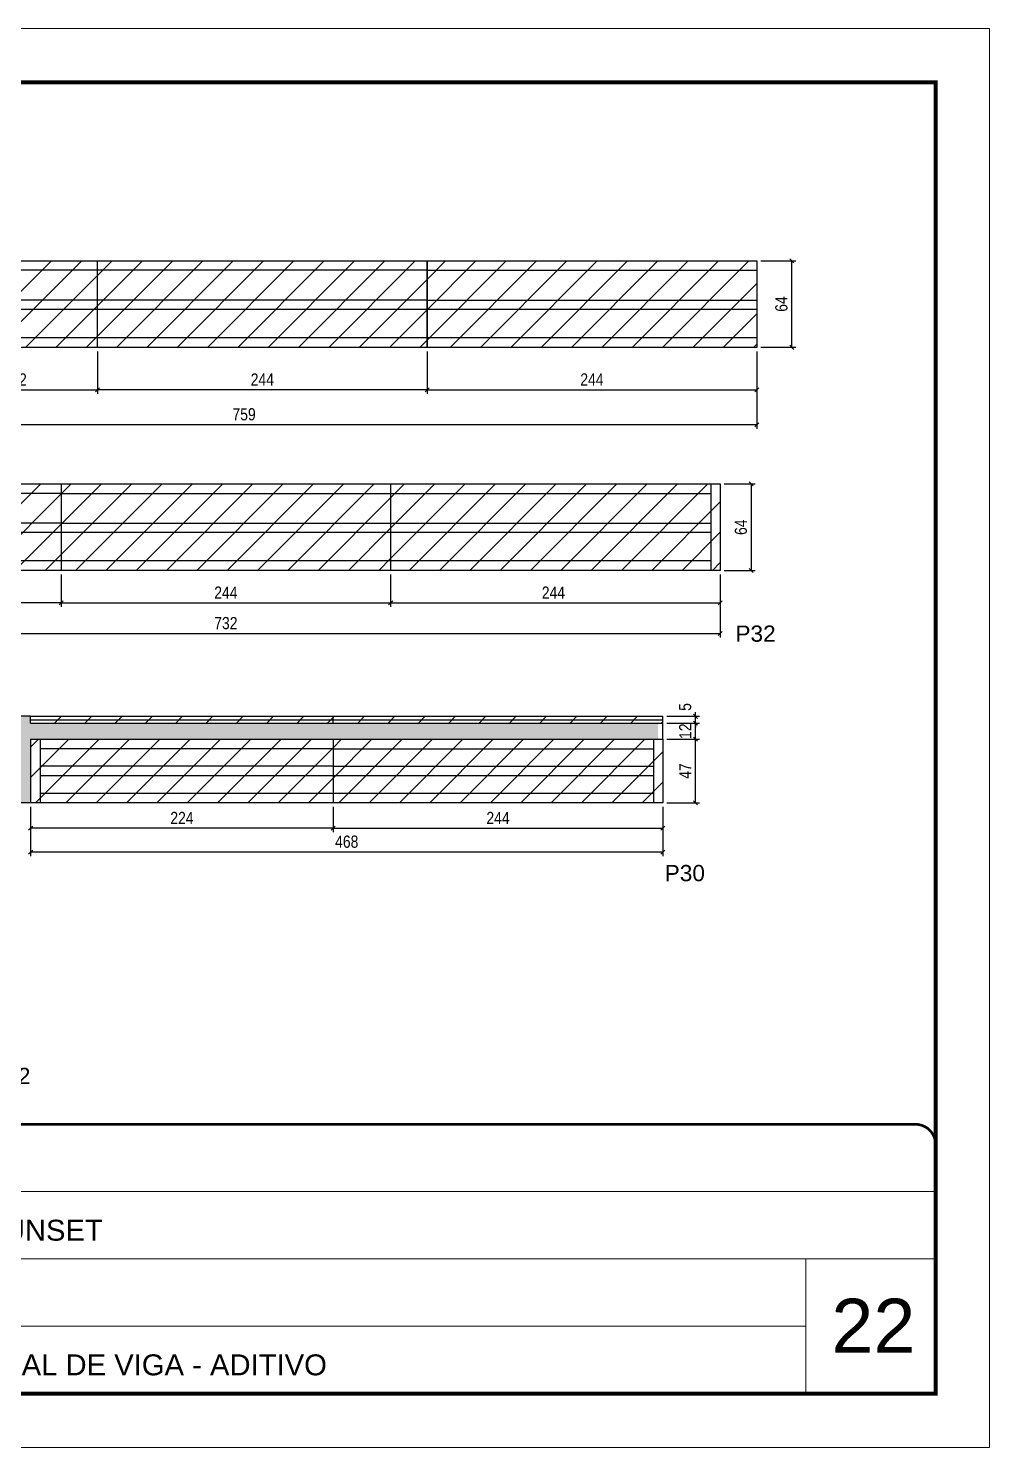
# Model space of a CAD drawing. Extents: x -10448 to -1189, y -11772 to 17235.
# Drawn here: x -8076 to -7365, y 10051 to 11101 of the extents above; entities that cross this region are included whole.
import ezdxf

# ---------------------------------------------------------------- set-up
doc = ezdxf.new("R2010")
doc.units = 0
doc.linetypes.add('CONTINUO', pattern=[0])
doc.linetypes.add('DASHED', pattern=[0.75, 0.5, -0.25])
for name, color, linetype in [('5', 5, 'Continuous'), ('COTA', 241, 'Continuous'), ('Painéis', 200, 'Continuous'), ('Reaproveitamento', 251, 'Continuous'), ('SARR_2.2x7', 40, 'Continuous'), ('SARR_EDITAR', 141, 'Continuous')]:
    doc.layers.add(name, color=color, linetype=linetype)
for name, color, linetype, lineweight in [('CARIMBO', 255, 'Continuous', 9), ('Folhas', 255, 'Continuous', 9), ('SARRAFO DE PRESSAO', 251, 'DASHED', 9)]:
    doc.layers.add(name, color=color, linetype=linetype, lineweight=lineweight)
doc.styles.add('ARIAL', font='arial.ttf')
doc.styles.add('COTA TECNICA-50', font='techl___.ttf', dxfattribs={"height": 9})
doc.styles.get("Standard").update_dxf_attribs({"font": 'arial.ttf'})
doc.dimstyles.new('COTA PAINEL-50', dxfattribs={"dimtxt": 9, "dimasz": 3, "dimexe": 3, "dimexo": 3, "dimgap": 3, "dimtad": 1, "dimdec": 1, "dimzin": 12, "dimdsep": 46, "dimtxsty": 'COTA TECNICA-50', "dimblk1": 'OBLIQUE', "dimblk2": 'OBLIQUE', "dimsah": 1, "dimcen": 0.9, "dimclrd": 4, "dimclre": 4, "dimclrt": 240, "dimadec": 1, "dimazin": 3, "dimtfac": 1, "dimtdec": 1, "dimtmove": 0, "dimatfit": 3, "dimfxl": 1, "dimtolj": 1, "dimtzin": 12, "dimarcsym": 0})
pattern_1 = [(45, (-141040.783, -11535.139), (-11.2253202, 11.2253202), [])]
pattern_2 = [(45, (-141040.783, -11594.891), (-11.2253202, 11.2253202), [])]

# ---------------------------------------------------------------- blocks, each defined once
blk = doc.blocks.new('9999999999')
at = {"color": 30, "linetype": 'CONTINUO'}
for p, q in [((98564.6, 34379.6), (99584, 34379.6)), ((98564.6, 34329.8), (99488, 34329.8)), ((99584, 34329.8), (99488, 34329.8)), ((99488, 34329.8), (99488, 34230.2)), ((98564.6, 34280), (99488, 34280))]:
    blk.add_line(p, q, dxfattribs=at)
at = {"color": 30, "linetype": 'CONTINUO', "const_width": 2}
blk.add_lwpolyline([(99584, 34230.2), (99584, 34414.4, 0.414214), (99569, 34429.4), (98229, 34429.4, 0.414214), (98214, 34414.4), (98214, 34245.2, 0.414214), (98229, 34230.2), (99584, 34230.2)], format="xyb", dxfattribs=at)
at = {"layer": 'Folhas'}
blk.add_lwpolyline([(98139, 34190.2), (99624, 34190.2), (99624, 35240.2), (98139, 35240.2)], close=True, dxfattribs=at)
at = {"layer": 'Folhas', "color": 30, "const_width": 3}
blk.add_lwpolyline([(98214, 34230.2), (99584, 34230.2), (99584, 35200.2), (98214, 35200.2)], close=True, dxfattribs=at)
at = {"color": 7, "linetype": 'Continuous', "ltscale": 5, "style": 'ARIAL'}
for s, height, p in [('NIK SUNSET', 15.48, (98837.7, 34343.3)), ('LATERAL DE VIGA - ADITIVO', 15.483, (98837.7, 34243.7))]:
    blk.add_text(s, height=height, dxfattribs=at).set_placement(p)
blk = doc.blocks.new('_Oblique')
at = {"color": 0, "linetype": 'ByBlock', "lineweight": -2}
blk.add_line((-0.5, -0.5), (0.5, 0.5), dxfattribs=at)
blk = doc.blocks.new('*D537')
at = {"layer": 'COTA', "color": 4, "linetype": 'ByBlock', "lineweight": -2, "transparency": 16777216}
for p, q in [((-8074.7, 10525.4), (-8074.7, 10506.7)), ((-7850.7, 10525.4), (-7850.7, 10506.7)), ((-7850.7, 10509.7), (-8074.7, 10509.7))]:
    blk.add_line(p, q, dxfattribs=at)
at = {"layer": 'Defpoints', "color": 0, "linetype": 'ByBlock', "transparency": 16777216}
for p in [(-8074.7, 10528.4), (-7850.7, 10528.4), (-8074.7, 10509.7)]:
    blk.add_point(p, dxfattribs=at)
at = {"layer": 'COTA', "color": 4, "linetype": 'ByBlock', "lineweight": -2, "transparency": 16777216, "xscale": 3, "yscale": 3, "zscale": 3, "rotation": 180}
blk.add_blockref('_Oblique', (-8074.7, 10509.7), dxfattribs=at)
at = {"layer": 'COTA', "color": 4, "linetype": 'ByBlock', "lineweight": -2, "transparency": 16777216, "xscale": 3, "yscale": 3, "zscale": 3}
blk.add_blockref('_Oblique', (-7850.7, 10509.7), dxfattribs=at)
at = {"layer": 'COTA', "color": 240, "linetype": 'ByBlock', "transparency": 16777216, "insert": (-7962.7, 10517.2), "char_height": 9, "attachment_point": 5, "style": 'COTA TECNICA-50'}
blk.add_mtext('\\A1;224', dxfattribs=at)
blk = doc.blocks.new('*D538')
at = {"layer": 'COTA', "color": 4, "linetype": 'ByBlock', "lineweight": -2, "transparency": 16777216}
for p, q in [((-7850.7, 10525.4), (-7850.7, 10506.7)), ((-7606.7, 10525.4), (-7606.7, 10506.7)), ((-7850.7, 10509.7), (-7606.7, 10509.7))]:
    blk.add_line(p, q, dxfattribs=at)
at = {"layer": 'Defpoints', "color": 0, "linetype": 'ByBlock', "transparency": 16777216}
for p in [(-7850.7, 10528.4), (-7606.7, 10528.4), (-7606.7, 10509.7)]:
    blk.add_point(p, dxfattribs=at)
at = {"layer": 'COTA', "color": 4, "linetype": 'ByBlock', "lineweight": -2, "transparency": 16777216, "xscale": 3, "yscale": 3, "zscale": 3, "rotation": 180}
blk.add_blockref('_Oblique', (-7850.7, 10509.7), dxfattribs=at)
at = {"layer": 'COTA', "color": 4, "linetype": 'ByBlock', "lineweight": -2, "transparency": 16777216, "xscale": 3, "yscale": 3, "zscale": 3}
blk.add_blockref('_Oblique', (-7606.7, 10509.7), dxfattribs=at)
at = {"layer": 'COTA', "color": 240, "linetype": 'ByBlock', "transparency": 16777216, "insert": (-7728.7, 10517.2), "char_height": 9, "attachment_point": 5, "style": 'COTA TECNICA-50'}
blk.add_mtext('\\A1;244', dxfattribs=at)
blk = doc.blocks.new('*D552')
at = {"layer": 'COTA', "color": 4, "linetype": 'ByBlock', "lineweight": -2, "transparency": 16777216}
for p, q in [((-8074.7, 10525.4), (-8074.7, 10488.9)), ((-7606.7, 10525.4), (-7606.7, 10488.9)), ((-7606.7, 10491.9), (-8074.7, 10491.9))]:
    blk.add_line(p, q, dxfattribs=at)
at = {"layer": 'Defpoints', "color": 0, "linetype": 'ByBlock', "transparency": 16777216}
for p in [(-8074.7, 10528.4), (-7606.7, 10528.4), (-8074.7, 10491.9)]:
    blk.add_point(p, dxfattribs=at)
at = {"layer": 'COTA', "color": 4, "linetype": 'ByBlock', "lineweight": -2, "transparency": 16777216, "xscale": 3, "yscale": 3, "zscale": 3, "rotation": 180}
blk.add_blockref('_Oblique', (-8074.7, 10491.9), dxfattribs=at)
at = {"layer": 'COTA', "color": 4, "linetype": 'ByBlock', "lineweight": -2, "transparency": 16777216, "xscale": 3, "yscale": 3, "zscale": 3}
blk.add_blockref('_Oblique', (-7606.7, 10491.9), dxfattribs=at)
at = {"layer": 'COTA', "color": 240, "linetype": 'ByBlock', "transparency": 16777216, "insert": (-7840.7, 10499.6), "char_height": 9, "attachment_point": 5, "style": 'COTA TECNICA-50'}
blk.add_mtext('\\A1;468', dxfattribs=at)
blk = doc.blocks.new('*D541')
at = {"layer": 'COTA', "color": 4, "linetype": 'ByBlock', "lineweight": -2, "transparency": 16777216}
for p, q in [((-7603.7, 10575.4), (-7579.6, 10575.4)), ((-7582.6, 10528.4), (-7582.6, 10575.4)), ((-7603.7, 10528.4), (-7579.6, 10528.4))]:
    blk.add_line(p, q, dxfattribs=at)
at = {"layer": 'Defpoints', "color": 0, "linetype": 'ByBlock', "transparency": 16777216}
for p in [(-7606.7, 10575.4), (-7582.6, 10575.4), (-7606.7, 10528.4)]:
    blk.add_point(p, dxfattribs=at)
at = {"layer": 'COTA', "color": 4, "linetype": 'ByBlock', "lineweight": -2, "transparency": 16777216, "xscale": 3, "yscale": 3, "zscale": 3}
for p, rotation in [((-7582.6, 10575.4), 90), ((-7582.6, 10528.4), 270)]:
    blk.add_blockref('_Oblique', p, dxfattribs=dict(at, rotation=rotation))
at = {"layer": 'COTA', "color": 240, "linetype": 'ByBlock', "transparency": 16777216, "insert": (-7590.1, 10551.9), "char_height": 9, "attachment_point": 5, "rotation": 90, "style": 'COTA TECNICA-50'}
blk.add_mtext('\\A1;47', dxfattribs=at)
blk = doc.blocks.new('*D542')
at = {"layer": 'COTA', "color": 4, "linetype": 'ByBlock', "lineweight": -2, "transparency": 16777216}
for p, q in [((-7603.7, 10587.4), (-7579.6, 10587.4)), ((-7582.6, 10575.4), (-7582.6, 10587.4)), ((-7603.7, 10575.4), (-7579.6, 10575.4))]:
    blk.add_line(p, q, dxfattribs=at)
at = {"layer": 'Defpoints', "color": 0, "linetype": 'ByBlock', "transparency": 16777216}
for p in [(-7606.7, 10587.4), (-7582.6, 10587.4), (-7606.7, 10575.4)]:
    blk.add_point(p, dxfattribs=at)
at = {"layer": 'COTA', "color": 4, "linetype": 'ByBlock', "lineweight": -2, "transparency": 16777216, "xscale": 3, "yscale": 3, "zscale": 3}
for p, rotation in [((-7582.6, 10587.4), 90), ((-7582.6, 10575.4), 270)]:
    blk.add_blockref('_Oblique', p, dxfattribs=dict(at, rotation=rotation))
at = {"layer": 'COTA', "color": 240, "linetype": 'ByBlock', "transparency": 16777216, "insert": (-7590.1, 10581.4), "char_height": 9, "attachment_point": 5, "rotation": 90, "style": 'COTA TECNICA-50'}
blk.add_mtext('\\A1;12', dxfattribs=at)
blk = doc.blocks.new('*D543')
at = {"layer": 'COTA', "color": 4, "linetype": 'ByBlock', "lineweight": -2, "transparency": 16777216}
for p, q in [((-7582.6, 10592.4), (-7582.6, 10595.4)), ((-7603.7, 10592.4), (-7579.6, 10592.4)), ((-7603.7, 10587.4), (-7579.6, 10587.4)), ((-7582.6, 10587.4), (-7582.6, 10592.4)), ((-7582.6, 10587.4), (-7582.6, 10584.4))]:
    blk.add_line(p, q, dxfattribs=at)
at = {"layer": 'Defpoints', "color": 0, "linetype": 'ByBlock', "transparency": 16777216}
for p in [(-7606.7, 10592.4), (-7606.7, 10587.4), (-7582.6, 10592.4)]:
    blk.add_point(p, dxfattribs=at)
at = {"layer": 'COTA', "color": 4, "linetype": 'ByBlock', "lineweight": -2, "transparency": 16777216, "xscale": 3, "yscale": 3, "zscale": 3}
for p, rotation in [((-7582.6, 10592.4), 270), ((-7582.6, 10587.4), 90)]:
    blk.add_blockref('_Oblique', p, dxfattribs=dict(at, rotation=rotation))
at = {"layer": 'COTA', "color": 240, "linetype": 'ByBlock', "transparency": 16777216, "insert": (-7590.2, 10599.3), "char_height": 9, "attachment_point": 5, "rotation": 90, "style": 'COTA TECNICA-50'}
blk.add_mtext('\\A1;5', dxfattribs=at)
blk = doc.blocks.new('*D549')
at = {"layer": 'COTA', "color": 4, "linetype": 'ByBlock', "lineweight": -2, "transparency": 16777216}
for p, q in [((-7808.2, 10697.3), (-7808.2, 10673.3)), ((-7564.2, 10697.3), (-7564.2, 10673.3)), ((-7808.2, 10676.3), (-7564.2, 10676.3))]:
    blk.add_line(p, q, dxfattribs=at)
at = {"layer": 'Defpoints', "color": 0, "linetype": 'ByBlock', "transparency": 16777216}
for p in [(-7808.2, 10700.3), (-7564.2, 10700.3), (-7564.2, 10676.3)]:
    blk.add_point(p, dxfattribs=at)
at = {"layer": 'COTA', "color": 4, "linetype": 'ByBlock', "lineweight": -2, "transparency": 16777216, "xscale": 3, "yscale": 3, "zscale": 3, "rotation": 180}
blk.add_blockref('_Oblique', (-7808.2, 10676.3), dxfattribs=at)
at = {"layer": 'COTA', "color": 4, "linetype": 'ByBlock', "lineweight": -2, "transparency": 16777216, "xscale": 3, "yscale": 3, "zscale": 3}
blk.add_blockref('_Oblique', (-7564.2, 10676.3), dxfattribs=at)
at = {"layer": 'COTA', "color": 240, "linetype": 'ByBlock', "transparency": 16777216, "insert": (-7687.7, 10683.9), "char_height": 9, "attachment_point": 5, "style": 'COTA TECNICA-50'}
blk.add_mtext('\\A1;244', dxfattribs=at)
blk = doc.blocks.new('*D550')
at = {"layer": 'COTA', "color": 4, "linetype": 'ByBlock', "lineweight": -2, "transparency": 16777216}
for p, q in [((-8296.2, 10697.3), (-8296.2, 10673.3)), ((-8052.2, 10697.3), (-8052.2, 10673.3)), ((-8052.2, 10676.3), (-8296.2, 10676.3))]:
    blk.add_line(p, q, dxfattribs=at)
at = {"layer": 'Defpoints', "color": 0, "linetype": 'ByBlock', "transparency": 16777216}
for p in [(-8296.2, 10700.3), (-8052.2, 10700.3), (-8296.2, 10676.3)]:
    blk.add_point(p, dxfattribs=at)
at = {"layer": 'COTA', "color": 4, "linetype": 'ByBlock', "lineweight": -2, "transparency": 16777216, "xscale": 3, "yscale": 3, "zscale": 3, "rotation": 180}
blk.add_blockref('_Oblique', (-8296.2, 10676.3), dxfattribs=at)
at = {"layer": 'COTA', "color": 4, "linetype": 'ByBlock', "lineweight": -2, "transparency": 16777216, "xscale": 3, "yscale": 3, "zscale": 3}
blk.add_blockref('_Oblique', (-8052.2, 10676.3), dxfattribs=at)
at = {"layer": 'COTA', "color": 240, "linetype": 'ByBlock', "transparency": 16777216, "insert": (-8174.2, 10683.9), "char_height": 9, "attachment_point": 5, "style": 'COTA TECNICA-50'}
blk.add_mtext('\\A1;244', dxfattribs=at)
blk = doc.blocks.new('*D551')
at = {"layer": 'COTA', "color": 4, "linetype": 'ByBlock', "lineweight": -2, "transparency": 16777216}
for p, q in [((-8052.2, 10697.3), (-8052.2, 10673.3)), ((-7808.2, 10697.3), (-7808.2, 10673.3)), ((-8052.2, 10676.3), (-7808.2, 10676.3))]:
    blk.add_line(p, q, dxfattribs=at)
at = {"layer": 'Defpoints', "color": 0, "linetype": 'ByBlock', "transparency": 16777216}
for p in [(-8052.2, 10700.3), (-7808.2, 10700.3), (-7808.2, 10676.3)]:
    blk.add_point(p, dxfattribs=at)
at = {"layer": 'COTA', "color": 4, "linetype": 'ByBlock', "lineweight": -2, "transparency": 16777216, "xscale": 3, "yscale": 3, "zscale": 3, "rotation": 180}
blk.add_blockref('_Oblique', (-8052.2, 10676.3), dxfattribs=at)
at = {"layer": 'COTA', "color": 4, "linetype": 'ByBlock', "lineweight": -2, "transparency": 16777216, "xscale": 3, "yscale": 3, "zscale": 3}
blk.add_blockref('_Oblique', (-7808.2, 10676.3), dxfattribs=at)
at = {"layer": 'COTA', "color": 240, "linetype": 'ByBlock', "transparency": 16777216, "insert": (-7930.2, 10683.9), "char_height": 9, "attachment_point": 5, "style": 'COTA TECNICA-50'}
blk.add_mtext('\\A1;244', dxfattribs=at)
blk = doc.blocks.new('*D555')
at = {"layer": 'COTA', "color": 4, "linetype": 'ByBlock', "lineweight": -2, "transparency": 16777216}
for p, q in [((-8025.2, 10862.4), (-8025.2, 10831)), ((-7781.2, 10862.4), (-7781.2, 10831)), ((-7781.2, 10834), (-8025.2, 10834))]:
    blk.add_line(p, q, dxfattribs=at)
at = {"layer": 'Defpoints', "color": 0, "linetype": 'ByBlock', "transparency": 16777216}
for p in [(-8025.2, 10865.4), (-7781.2, 10865.4), (-8025.2, 10834)]:
    blk.add_point(p, dxfattribs=at)
at = {"layer": 'COTA', "color": 4, "linetype": 'ByBlock', "lineweight": -2, "transparency": 16777216, "xscale": 3, "yscale": 3, "zscale": 3, "rotation": 180}
blk.add_blockref('_Oblique', (-8025.2, 10834), dxfattribs=at)
at = {"layer": 'COTA', "color": 4, "linetype": 'ByBlock', "lineweight": -2, "transparency": 16777216, "xscale": 3, "yscale": 3, "zscale": 3}
blk.add_blockref('_Oblique', (-7781.2, 10834), dxfattribs=at)
at = {"layer": 'COTA', "color": 240, "linetype": 'ByBlock', "transparency": 16777216, "insert": (-7903.2, 10841.6), "char_height": 9, "attachment_point": 5, "style": 'COTA TECNICA-50'}
blk.add_mtext('\\A1;244', dxfattribs=at)
blk = doc.blocks.new('*D556')
at = {"layer": 'COTA', "color": 4, "linetype": 'ByBlock', "lineweight": -2, "transparency": 16777216}
for p, q in [((-8296.2, 10862.4), (-8296.2, 10805.1)), ((-7537.2, 10862.4), (-7537.2, 10805.1)), ((-7537.2, 10808.1), (-8296.2, 10808.1))]:
    blk.add_line(p, q, dxfattribs=at)
at = {"layer": 'Defpoints', "color": 0, "linetype": 'ByBlock', "transparency": 16777216}
for p in [(-8296.2, 10865.4), (-7537.2, 10865.4), (-8296.2, 10808.1)]:
    blk.add_point(p, dxfattribs=at)
at = {"layer": 'COTA', "color": 4, "linetype": 'ByBlock', "lineweight": -2, "transparency": 16777216, "xscale": 3, "yscale": 3, "zscale": 3, "rotation": 180}
blk.add_blockref('_Oblique', (-8296.2, 10808.1), dxfattribs=at)
at = {"layer": 'COTA', "color": 4, "linetype": 'ByBlock', "lineweight": -2, "transparency": 16777216, "xscale": 3, "yscale": 3, "zscale": 3}
blk.add_blockref('_Oblique', (-7537.2, 10808.1), dxfattribs=at)
at = {"layer": 'COTA', "color": 240, "linetype": 'ByBlock', "transparency": 16777216, "insert": (-7916.7, 10815.8), "char_height": 9, "attachment_point": 5, "style": 'COTA TECNICA-50'}
blk.add_mtext('\\A1;759', dxfattribs=at)
blk = doc.blocks.new('*D558')
at = {"layer": 'COTA', "color": 4, "linetype": 'ByBlock', "lineweight": -2, "transparency": 16777216}
for p, q in [((-8147.2, 10862.4), (-8147.2, 10831)), ((-8025.2, 10862.4), (-8025.2, 10831)), ((-8147.2, 10834), (-8025.2, 10834))]:
    blk.add_line(p, q, dxfattribs=at)
at = {"layer": 'Defpoints', "color": 0, "linetype": 'ByBlock', "transparency": 16777216}
for p in [(-8147.2, 10865.4), (-8025.2, 10865.4), (-8025.2, 10834)]:
    blk.add_point(p, dxfattribs=at)
at = {"layer": 'COTA', "color": 4, "linetype": 'ByBlock', "lineweight": -2, "transparency": 16777216, "xscale": 3, "yscale": 3, "zscale": 3, "rotation": 180}
blk.add_blockref('_Oblique', (-8147.2, 10834), dxfattribs=at)
at = {"layer": 'COTA', "color": 4, "linetype": 'ByBlock', "lineweight": -2, "transparency": 16777216, "xscale": 3, "yscale": 3, "zscale": 3}
blk.add_blockref('_Oblique', (-8025.2, 10834), dxfattribs=at)
at = {"layer": 'COTA', "color": 240, "linetype": 'ByBlock', "transparency": 16777216, "insert": (-8086.2, 10841.6), "char_height": 9, "attachment_point": 5, "style": 'COTA TECNICA-50'}
blk.add_mtext('\\A1;122', dxfattribs=at)
blk = doc.blocks.new('*D559')
at = {"layer": 'COTA', "color": 4, "linetype": 'ByBlock', "lineweight": -2, "transparency": 16777216}
for p, q in [((-7781.2, 10862.4), (-7781.2, 10831)), ((-7537.2, 10862.4), (-7537.2, 10831)), ((-7781.2, 10834), (-7537.2, 10834))]:
    blk.add_line(p, q, dxfattribs=at)
at = {"layer": 'Defpoints', "color": 0, "linetype": 'ByBlock', "transparency": 16777216}
for p in [(-7781.2, 10865.4), (-7537.2, 10865.4), (-7537.2, 10834)]:
    blk.add_point(p, dxfattribs=at)
at = {"layer": 'COTA', "color": 4, "linetype": 'ByBlock', "lineweight": -2, "transparency": 16777216, "xscale": 3, "yscale": 3, "zscale": 3, "rotation": 180}
blk.add_blockref('_Oblique', (-7781.2, 10834), dxfattribs=at)
at = {"layer": 'COTA', "color": 4, "linetype": 'ByBlock', "lineweight": -2, "transparency": 16777216, "xscale": 3, "yscale": 3, "zscale": 3}
blk.add_blockref('_Oblique', (-7537.2, 10834), dxfattribs=at)
at = {"layer": 'COTA', "color": 240, "linetype": 'ByBlock', "transparency": 16777216, "insert": (-7659.2, 10841.6), "char_height": 9, "attachment_point": 5, "style": 'COTA TECNICA-50'}
blk.add_mtext('\\A1;244', dxfattribs=at)
blk = doc.blocks.new('*D560')
at = {"layer": 'COTA', "color": 4, "linetype": 'ByBlock', "lineweight": -2, "transparency": 16777216}
for p, q in [((-7534.2, 10929.4), (-7508.3, 10929.4)), ((-7511.3, 10865.4), (-7511.3, 10929.4)), ((-7534.2, 10865.4), (-7508.3, 10865.4))]:
    blk.add_line(p, q, dxfattribs=at)
at = {"layer": 'Defpoints', "color": 0, "linetype": 'ByBlock', "transparency": 16777216}
for p in [(-7537.2, 10929.4), (-7511.3, 10929.4), (-7537.2, 10865.4)]:
    blk.add_point(p, dxfattribs=at)
at = {"layer": 'COTA', "color": 4, "linetype": 'ByBlock', "lineweight": -2, "transparency": 16777216, "xscale": 3, "yscale": 3, "zscale": 3}
for p, rotation in [((-7511.3, 10929.4), 90), ((-7511.3, 10865.4), 270)]:
    blk.add_blockref('_Oblique', p, dxfattribs=dict(at, rotation=rotation))
at = {"layer": 'COTA', "color": 240, "linetype": 'ByBlock', "transparency": 16777216, "insert": (-7518.9, 10897.4), "char_height": 9, "attachment_point": 5, "rotation": 90, "style": 'COTA TECNICA-50'}
blk.add_mtext('\\A1;64', dxfattribs=at)
blk = doc.blocks.new('*D561')
at = {"layer": 'COTA', "color": 4, "linetype": 'ByBlock', "lineweight": -2, "transparency": 16777216}
for p, q in [((-8296.2, 10697.3), (-8296.2, 10650.6)), ((-7564.2, 10697.3), (-7564.2, 10650.6)), ((-8296.2, 10653.6), (-7564.2, 10653.6))]:
    blk.add_line(p, q, dxfattribs=at)
at = {"layer": 'Defpoints', "color": 0, "linetype": 'ByBlock', "transparency": 16777216}
for p in [(-8296.2, 10700.3), (-7564.2, 10700.3), (-7564.2, 10653.6)]:
    blk.add_point(p, dxfattribs=at)
at = {"layer": 'COTA', "color": 4, "linetype": 'ByBlock', "lineweight": -2, "transparency": 16777216, "xscale": 3, "yscale": 3, "zscale": 3, "rotation": 180}
blk.add_blockref('_Oblique', (-8296.2, 10653.6), dxfattribs=at)
at = {"layer": 'COTA', "color": 4, "linetype": 'ByBlock', "lineweight": -2, "transparency": 16777216, "xscale": 3, "yscale": 3, "zscale": 3}
blk.add_blockref('_Oblique', (-7564.2, 10653.6), dxfattribs=at)
at = {"layer": 'COTA', "color": 240, "linetype": 'ByBlock', "transparency": 16777216, "insert": (-7930.2, 10661.3), "char_height": 9, "attachment_point": 5, "style": 'COTA TECNICA-50'}
blk.add_mtext('\\A1;732', dxfattribs=at)
blk = doc.blocks.new('*D562')
at = {"layer": 'COTA', "color": 4, "linetype": 'ByBlock', "lineweight": -2, "transparency": 16777216}
for p, q in [((-7561.2, 10764.3), (-7538.3, 10764.3)), ((-7541.3, 10764.3), (-7541.3, 10700.3)), ((-7561.2, 10700.3), (-7538.3, 10700.3))]:
    blk.add_line(p, q, dxfattribs=at)
at = {"layer": 'Defpoints', "color": 0, "linetype": 'ByBlock', "transparency": 16777216}
for p in [(-7564.2, 10764.3), (-7564.2, 10700.3), (-7541.3, 10700.3)]:
    blk.add_point(p, dxfattribs=at)
at = {"layer": 'COTA', "color": 4, "linetype": 'ByBlock', "lineweight": -2, "transparency": 16777216, "xscale": 3, "yscale": 3, "zscale": 3}
for p, rotation in [((-7541.3, 10764.3), 90), ((-7541.3, 10700.3), 270)]:
    blk.add_blockref('_Oblique', p, dxfattribs=dict(at, rotation=rotation))
at = {"layer": 'COTA', "color": 240, "linetype": 'ByBlock', "transparency": 16777216, "insert": (-7548.9, 10732.3), "char_height": 9, "attachment_point": 5, "rotation": 90, "style": 'COTA TECNICA-50'}
blk.add_mtext('\\A1;64', dxfattribs=at)

msp = doc.modelspace()

# ---------------------------------------------------------------- hatches: boundary and pattern name
at = {"layer": 'COTA', "linetype": 'ByBlock'}
h = msp.add_hatch(dxfattribs=at)
h.set_pattern_fill('AR-CONC', color=256, scale=0.03)
h.set_pattern_definition([(50, (-139540.9144, -22249.7003), (5.46554007, -0.47817257), [0.5715, -6.2865]), (355, (-139540.9144, -22249.7003), (-1.05730264, 5.73170536), [0.4572, -5.02921753]), (100.4514447, (-139540.459, -22249.74), (4.40823741, 5.25353256), [0.48570026, -5.34270734]), (46.1842, (-139540.9144, -22248.176), (8.13237123, -1.26126984), [0.85725, -9.42975]), (96.6355576, (-139540.237, -22248.281), (7.122124, 7.42278374), [0.7285507, -8.01406824]), (351.184151, (-139540.914, -22248.176), (7.122124, 7.42278374), [0.685799, -7.54379196]), (21, (-139540.1524, -22248.5573), (4.54843174, -3.06795595), [0.5715, -6.2865]), (326, (-139540.1524, -22248.5573), (1.85406085, 5.52563898), [0.4572, -5.0292]), (71.451445, (-139539.7734, -22248.813), (6.40249258, 2.45768307), [0.48570026, -5.34269813]), (37.5, (-139540.9144, -22249.7003), (0.092658098, 2.536651166), [0, -4.96824, 0, -5.1054, 0, -5.04825]), (7.5, (-139540.9144, -22249.7003), (2.004589875, 3.005417245), [0, -2.91084, 0, -4.85394, 0, -1.92405]), (327.5, (-139542.6137, -22249.7003), (4.067717855, -0.17186232), [0, -1.905, 0, -5.9436, 0, -7.8867]), (317.5, (-139543.3757, -22249.7003), (4.44387544, 0.76279473), [0, -2.4765, 0, -3.94716, 0, -5.6007])])
h.paths.add_polyline_path([(-8108.78, 10575.41), (-8576.78, 10575.41), (-8576.78, 10587.41), (-8108.78, 10587.41), (-8108.78, 10592.41), (-8074.72, 10592.41), (-8074.72, 10587.41), (-7610.22, 10587.41), (-7610.22, 10575.41), (-8074.72, 10575.41), (-8074.72, 10528.41), (-8108.78, 10528.41)])
at = {"layer": 'Reaproveitamento', "linetype": 'ByBlock'}
h = msp.add_hatch(dxfattribs=at)
h.set_pattern_fill('ANSI31', color=256, scale=5)
h.set_pattern_definition(pattern_2)
h.paths.add_polyline_path([(-8025.23, 10865.37), (-8025.23, 10929.37), (-8147.23, 10929.37), (-8147.23, 10865.37)])
h = msp.add_hatch(dxfattribs=at)
h.set_pattern_fill('ANSI31', color=256, scale=5)
h.set_pattern_definition(pattern_2)
h.paths.add_polyline_path([(-7781.23, 10929.37), (-8025.23, 10929.37), (-8025.23, 10865.37), (-7781.23, 10865.37)])
h = msp.add_hatch(dxfattribs=at)
h.set_pattern_fill('ANSI31', color=256, scale=5)
h.set_pattern_definition(pattern_2)
h.paths.add_polyline_path([(-7537.23, 10865.37), (-7537.23, 10929.37), (-7781.23, 10929.37), (-7781.23, 10865.37)])
h = msp.add_hatch(dxfattribs=at)
h.set_pattern_fill('ANSI31', color=256, scale=5)
h.set_pattern_definition(pattern_2)
h.paths.add_polyline_path([(-8052.23, 10700.33), (-8052.23, 10764.33), (-8296.23, 10764.33), (-8296.23, 10700.33)])
h = msp.add_hatch(dxfattribs=at)
h.set_pattern_fill('ANSI31', color=256, scale=5)
h.set_pattern_definition(pattern_2)
h.paths.add_polyline_path([(-7808.23, 10700.33), (-7808.23, 10764.33), (-8052.23, 10764.33), (-8052.23, 10700.33)])
h = msp.add_hatch(dxfattribs=at)
h.set_pattern_fill('ANSI31', color=256, scale=5)
h.set_pattern_definition(pattern_2)
h.paths.add_polyline_path([(-7564.23, 10700.33), (-7564.23, 10764.33), (-7808.23, 10764.33), (-7808.23, 10700.33)])
h = msp.add_hatch(dxfattribs=at)
h.set_pattern_fill('ANSI31', color=256, scale=5)
h.set_pattern_definition(pattern_1)
h.paths.add_polyline_path([(-7850.72, 10587.41), (-7850.72, 10592.41), (-8074.72, 10592.41), (-8074.72, 10587.41)])
h = msp.add_hatch(dxfattribs=at)
h.set_pattern_fill('ANSI31', color=256, scale=5)
h.set_pattern_definition(pattern_1)
h.paths.add_polyline_path([(-7850.72, 10592.41), (-7850.72, 10587.41), (-7606.72, 10587.41), (-7606.72, 10592.41)])
h = msp.add_hatch(dxfattribs=at)
h.set_pattern_fill('ANSI31', color=256, scale=5)
h.set_pattern_definition(pattern_1)
h.paths.add_polyline_path([(-7850.72, 10528.41), (-7850.72, 10575.41), (-8074.72, 10575.41), (-8074.72, 10528.41)])
h = msp.add_hatch(dxfattribs=at)
h.set_pattern_fill('ANSI31', color=256, scale=5)
h.set_pattern_definition(pattern_1)
h.paths.add_polyline_path([(-7606.72, 10528.41), (-7606.72, 10575.41), (-7850.72, 10575.41), (-7850.72, 10528.41)])

# ---------------------------------------------------------------- linework, layer by layer
at = {"layer": 'COTA', "linetype": 'ByBlock'}
for p, q in [((-8074.72, 10592.41), (-8108.78, 10592.41)), ((-7606.72, 10575.41), (-7606.72, 10587.41)), ((-8074.72, 10528.41), (-8108.78, 10528.41))]:
    msp.add_line(p, q, dxfattribs=at)
at = {"layer": 'Painéis', "linetype": 'Continuous'}
for p, q in [((-8296.23, 10929.37), (-7781.23, 10929.37)), ((-8025.23, 10865.37), (-8025.23, 10929.37)), ((-7781.23, 10865.37), (-7781.23, 10929.37)), ((-7781.23, 10929.37), (-7537.23, 10929.37)), ((-7781.23, 10929.37), (-7781.23, 10865.37)), ((-7537.23, 10929.37), (-7537.23, 10865.37)), ((-7781.23, 10865.37), (-8296.23, 10865.37)), ((-7537.23, 10865.37), (-7781.23, 10865.37)), ((-8296.23, 10764.33), (-7564.23, 10764.33)), ((-8052.23, 10764.33), (-8052.23, 10700.33)), ((-7808.23, 10764.33), (-7808.23, 10700.33)), ((-7564.23, 10764.33), (-7564.23, 10700.33)), ((-7564.23, 10700.33), (-8296.23, 10700.33)), ((-8074.72, 10587.41), (-8074.72, 10592.41)), ((-7850.72, 10587.41), (-7850.72, 10592.41)), ((-7606.72, 10587.41), (-7606.72, 10592.41)), ((-8074.72, 10575.41), (-8074.72, 10528.41)), ((-7850.72, 10575.41), (-7850.72, 10528.41)), ((-7606.72, 10575.41), (-7606.72, 10528.41))]:
    msp.add_line(p, q, dxfattribs=at)
for points in [[(-8074.72, 10592.41), (-7606.72, 10592.41)], [(-8074.72, 10587.41), (-7606.72, 10587.41)], [(-8074.72, 10575.41), (-7606.72, 10575.41)], [(-7606.72, 10528.41), (-8074.72, 10528.41)]]:
    msp.add_lwpolyline(points, dxfattribs=at)
at = {"layer": 'SARR_2.2x7', "linetype": 'Continuous'}
for p, q in [((-8025.23, 10922.37), (-8147.23, 10922.37)), ((-7781.23, 10922.37), (-8025.23, 10922.37)), ((-8025.23, 10900.37), (-8147.23, 10900.37)), ((-7781.23, 10900.37), (-8025.23, 10900.37)), ((-8025.23, 10893.37), (-8147.23, 10893.37)), ((-7781.23, 10893.37), (-8025.23, 10893.37)), ((-8025.23, 10872.37), (-8147.23, 10872.37)), ((-7781.23, 10872.37), (-8025.23, 10872.37)), ((-7571.23, 10764.33), (-7571.23, 10700.33)), ((-8052.23, 10757.33), (-8296.23, 10757.33)), ((-8052.23, 10735.33), (-8296.23, 10735.33)), ((-8052.23, 10728.33), (-8296.23, 10728.33)), ((-8052.23, 10707.33), (-8296.23, 10707.33)), ((-8067.72, 10575.41), (-8067.72, 10528.41)), ((-7613.72, 10575.41), (-7613.72, 10528.41)), ((-7850.72, 10568.41), (-8067.72, 10568.41)), ((-7850.72, 10555.41), (-8067.72, 10555.41)), ((-7850.72, 10548.41), (-8067.72, 10548.41)), ((-7850.72, 10535.41), (-8067.72, 10535.41))]:
    msp.add_line(p, q, dxfattribs=at)
for points in [[(-7781.23, 10922.37), (-7537.23, 10922.37)], [(-7781.23, 10900.37), (-7537.23, 10900.37)], [(-7537.23, 10893.37), (-7781.23, 10893.37)], [(-7537.23, 10872.37), (-7781.23, 10872.37)], [(-8052.23, 10757.33), (-7808.23, 10757.33)], [(-7808.23, 10757.33), (-7571.23, 10757.33)], [(-8052.23, 10735.33), (-7808.23, 10735.33)], [(-7808.23, 10735.33), (-7571.23, 10735.33)], [(-7808.23, 10728.33), (-8052.23, 10728.33)], [(-7571.23, 10728.33), (-7808.23, 10728.33)], [(-7808.23, 10707.33), (-8052.23, 10707.33)], [(-7571.23, 10707.33), (-7808.23, 10707.33)], [(-7850.72, 10568.41), (-7613.72, 10568.41)], [(-7850.72, 10555.41), (-7613.72, 10555.41)], [(-7613.72, 10548.41), (-7850.72, 10548.41)], [(-7613.72, 10535.41), (-7850.72, 10535.41)]]:
    msp.add_lwpolyline(points, dxfattribs=at)
at = {"layer": 'SARR_EDITAR', "linetype": 'Continuous'}
msp.add_lwpolyline([(-8074.72, 10589.91), (-7606.72, 10589.91)], dxfattribs=at)

# ---------------------------------------------------------------- block references
at = {"layer": 'SARRAFO DE PRESSAO', "color": 6, "linetype": 'ByBlock'}
msp.add_blockref('9999999999', (-106988.76, -24138.85), dxfattribs=at)

# ---------------------------------------------------------------- texts
at = {"layer": '5', "linetype": 'Continuous'}
for s, p in [('P32', (-7552.99, 10647.58)), ('P30', (-7605.35, 10470.42)), ('V22', (-8104.68, 10320.38))]:
    msp.add_text(s, height=12, rotation=359.99996, dxfattribs=at).set_placement(p)
at = {"layer": 'CARIMBO', "style": 'ARIAL'}
msp.add_text('22', height=40, dxfattribs=at).set_placement((-7481.92, 10121.5))

# ---------------------------------------------------------------- dimensions: what is measured, and where the dimension line sits
at = {"layer": 'COTA', "linetype": 'ByBlock'}
for base, p1, p2, angle, picture, middle in [((-7511.28, 10929.37), (-7537.23, 10865.37), (-7537.23, 10929.37), 90, '*D560', (-7518.87, 10897.37)), ((-8296.23, 10808.13), (-7537.23, 10865.37), (-8296.23, 10865.37), 180, '*D556', (-7916.73, 10815.76)), ((-8025.23, 10834.04), (-7781.23, 10865.37), (-8025.23, 10865.37), 180, '*D555', (-7903.23, 10841.6)), ((-7541.28, 10700.33), (-7564.23, 10764.33), (-7564.23, 10700.33), 90, '*D562', (-7548.87, 10732.33)), ((-7582.56, 10575.41), (-7606.72, 10528.41), (-7606.72, 10575.41), 90, '*D541', (-7590.13, 10551.91))]:
    dim = msp.add_linear_dim(base=base, p1=p1, p2=p2, angle=angle, dimstyle='COTA PAINEL-50', dxfattribs=at)
    dim.commit()
    dim.dimension.update_dxf_attribs({"geometry": picture, "text_midpoint": middle})
for base, p1, p2, picture, middle in [((-8025.23, 10834.04), (-8147.23, 10865.37), (-8025.23, 10865.37), '*D558', (-8086.23, 10841.59)), ((-7537.23, 10834.04), (-7781.23, 10865.37), (-7537.23, 10865.37), '*D559', (-7659.23, 10841.6)), ((-7564.23, 10653.56), (-8296.23, 10700.33), (-7564.23, 10700.33), '*D561', (-7930.23, 10661.26))]:
    dim = msp.add_linear_dim(base=base, p1=p1, p2=p2, dimstyle='COTA PAINEL-50', dxfattribs=at)
    dim.commit()
    dim.dimension.update_dxf_attribs({"geometry": picture, "text_midpoint": middle})
for base, p1, p2, picture, middle in [((-8296.23, 10676.31), (-8052.23, 10700.33), (-8296.23, 10700.33), '*D550', (-8174.23, 10683.87)), ((-8074.72, 10509.66), (-7850.72, 10528.41), (-8074.72, 10528.41), '*D537', (-7962.72, 10517.22)), ((-8074.72, 10491.95), (-7606.72, 10528.41), (-8074.72, 10528.41), '*D552', (-7840.72, 10499.56))]:
    dim = msp.add_linear_dim(base=base, p1=p1, p2=p2, angle=180, dimstyle='COTA PAINEL-50', override={"dimarcsym": 1}, dxfattribs=at)
    dim.commit()
    dim.dimension.update_dxf_attribs({"geometry": picture, "text_midpoint": middle})
for base, p1, p2, angle, override, picture, middle in [((-7808.23, 10676.31), (-8052.23, 10700.33), (-7808.23, 10700.33), 180, {"dimarcsym": 1}, '*D551', (-7930.23, 10676.31)), ((-7564.23, 10676.31), (-7808.23, 10700.33), (-7564.23, 10700.33), 180, {"dimarcsym": 1}, '*D549', (-7687.73, 10676.31)), ((-7582.56, 10592.41), (-7606.72, 10587.41), (-7606.72, 10592.41), 90, {"dimtmove": 1}, '*D543', (-7582.56, 10599.3)), ((-7582.56, 10587.41), (-7606.72, 10575.41), (-7606.72, 10587.41), 90, {"dimtmove": 1}, '*D542', (-7582.56, 10581.41)), ((-7606.72, 10509.66), (-7850.72, 10528.41), (-7606.72, 10528.41), 180, {"dimarcsym": 1}, '*D538', (-7728.72, 10509.66))]:
    dim = msp.add_linear_dim(base=base, p1=p1, p2=p2, angle=angle, dimstyle='COTA PAINEL-50', override=override, dxfattribs=at)
    dim.commit()
    dim.dimension.update_dxf_attribs({"geometry": picture, "text_midpoint": middle, "dimtype": 160})

doc.saveas('drawing.dxf')
